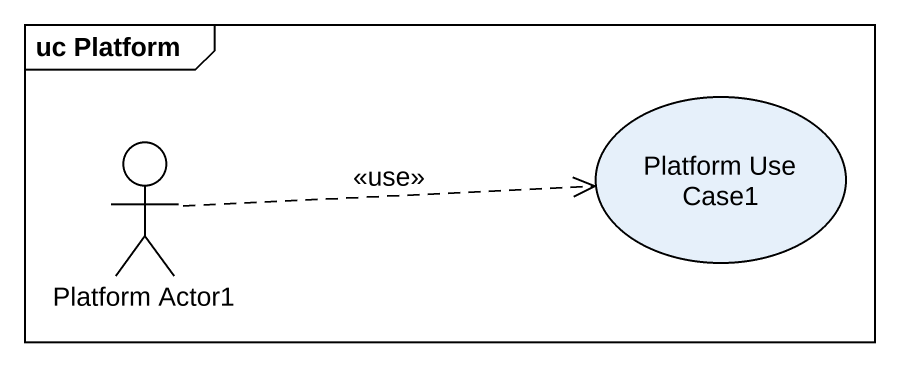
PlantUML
@startuml
mainframe uc Platform
actor "Platform Actor1" as Platform_Actor1
usecase "Platform Use Case1" as Platform_Use_Case1
Platform_Actor1 .right.> Platform_Use_Case1 : <<use>>
@enduml
